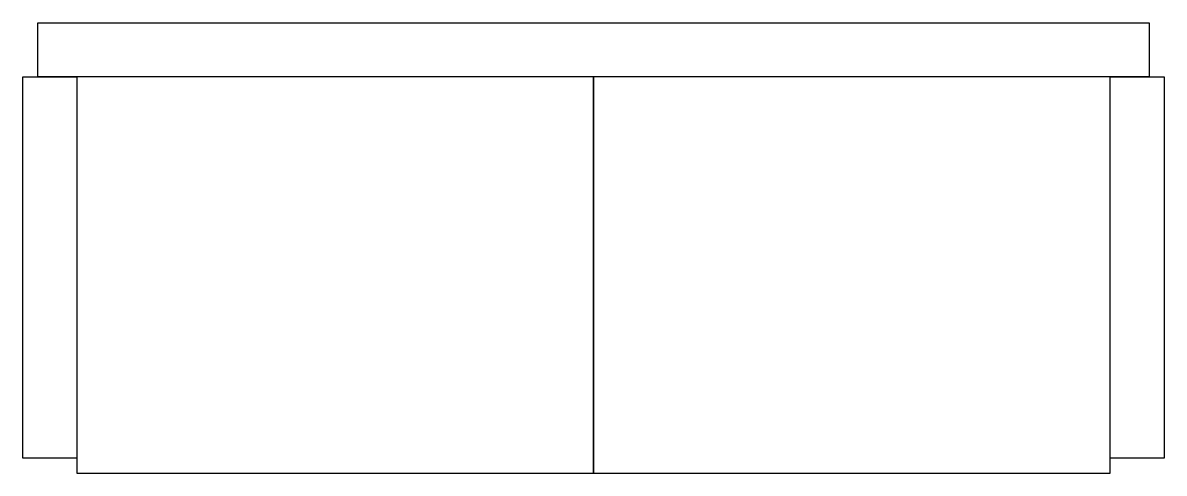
# Model space of a CAD drawing. Extents: x 0 to 1.9, y 0 to 0.75.
import ezdxf

# ---------------------------------------------------------------- set-up
doc = ezdxf.new("R2010")
doc.units = 0
doc.layers.get('0').update_dxf_attribs({"linetype": 'CONTINUOUS'})

msp = doc.modelspace()

# ---------------------------------------------------------------- linework, layer by layer
at = {"color": 0}
for p, q in [((0.95, 0.66), (0.09, 0.66)), ((0.09, 0.66), (0.09, 0)), ((1.81, 0.66), (0.95, 0.66)), ((0.95, 0.66), (0.95, 0)), ((0.95, 0), (0.95, 0.66)), ((1.81, 0), (1.81, 0.66)), ((0.09, 0), (0.95, 0)), ((0.95, 0), (1.81, 0))]:
    msp.add_line(p, q, dxfattribs=at)
for points in [[(0.025, 0.75), (1.875, 0.75), (1.875, 0.66), (0.025, 0.66)], [(0, 0.66), (0.09, 0.66), (0.09, 0.025), (0, 0.025)], [(1.81, 0.66), (1.9, 0.66), (1.9, 0.025), (1.81, 0.025)]]:
    msp.add_lwpolyline(points, close=True, dxfattribs=at)

doc.saveas('drawing.dxf')
